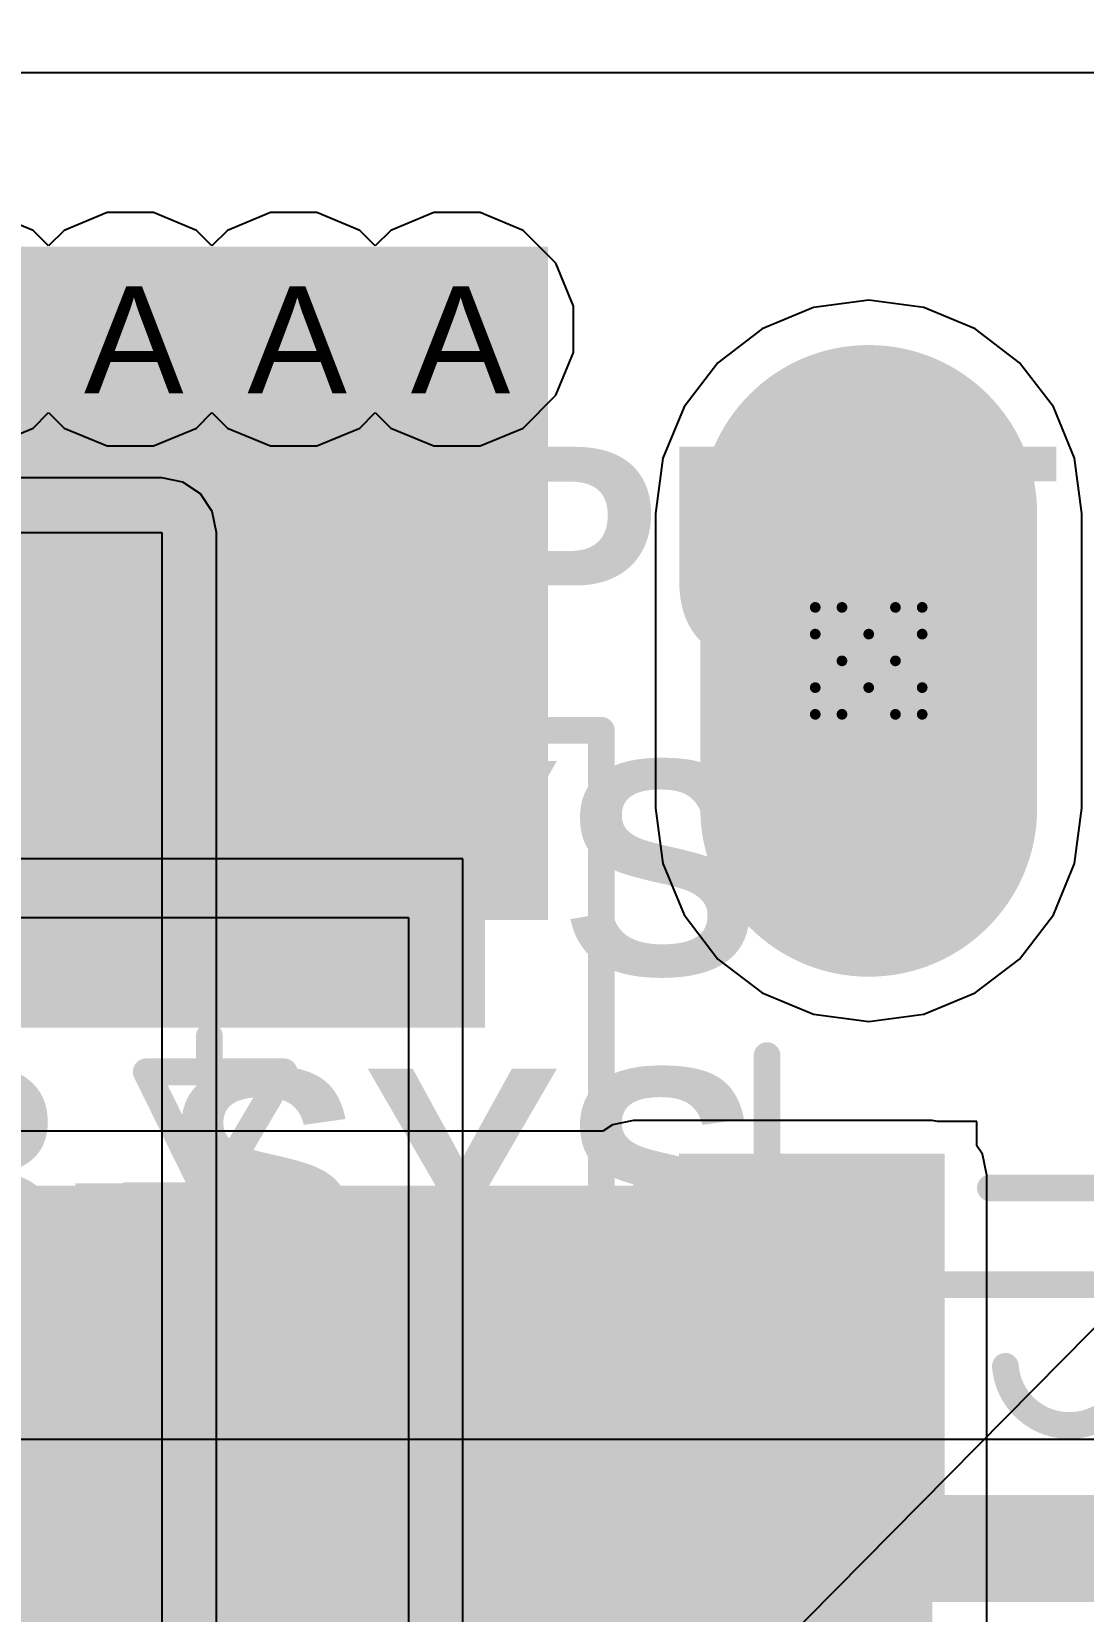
# Model space of a CAD drawing. Header units: inches. Extents: x 0 to 208, y 0 to 213.
# Drawn here: x 0.2834 to 0.4802, y 3.7452 to 4.0407 of the extents above; entities that cross this region are included whole.
import ezdxf

# ---------------------------------------------------------------- set-up
doc = ezdxf.new("R2010")
doc.units = ezdxf.units.IN
doc.header["$MEASUREMENT"] = 0
for name, color, linetype in [('Bottom Layer', 5, 'Continuous'), ('Bottom Overlay', 54, 'Continuous'), ('Bottom Paste', 16, 'Continuous'), ('Bottom Solder', 6, 'Continuous'), ('Drill Drawing', 1, 'Continuous'), ('L2_GND1', 16, 'Continuous'), ('L3_SIG1', 76, 'Continuous'), ('L4_PWR', 90, 'Continuous'), ('L5_GND2', 156, 'Continuous'), ('L6_SIG2', 130, 'Continuous'), ('L7_GND3', 216, 'Continuous'), ('Multi-Layer', 9, 'Continuous'), ('Pad Holes', 156, 'Continuous'), ('Top Layer', 1, 'Continuous'), ('Top Overlay', 2, 'Continuous'), ('Top Solder', 216, 'Continuous'), ('Via Holes', 16, 'Continuous')]:
    doc.layers.add(name, color=color, linetype=linetype)
doc.styles.add('Arial', font='', dxfattribs={"height": 0.2})
doc.styles.add('Arial_Bold', font='', dxfattribs={"height": 0.2})
doc.styles.get('Arial').set_extended_font_data('Arial')
doc.styles.get('Arial_Bold').set_extended_font_data('Arial', bold=True)

# ---------------------------------------------------------------- blocks, each defined once
blk = doc.blocks.new('P____PAK_SO_8_B_114')
at = {"layer": 'Bottom Solder'}
blk.add_line((-0.01659, 0.08618), (-209.70349, 207.36439), dxfattribs=at)
blk = doc.blocks.new('DC_053D_25A_526')
at = {"layer": 'Bottom Layer'}
h = blk.add_hatch(color=5, dxfattribs=at)
edge = h.paths.add_edge_path()
edge.add_arc((-0.18898, -0.08563), 0.02953, 0, 180)
edge.add_line((-0.21851, -0.08563), (-0.21851, -0.14075))
edge.add_arc((-0.18898, -0.14075), 0.02953, 180, 360)
edge.add_line((-0.15945, -0.14075), (-0.15945, -0.08563))
at = {"layer": 'Bottom Solder'}
h = blk.add_hatch(color=6, dxfattribs=at)
edge = h.paths.add_edge_path()
edge.add_arc((-0.18898, -0.08563), 0.0315, 0, 180)
edge.add_line((-0.22047, -0.08563), (-0.22047, -0.14075))
edge.add_arc((-0.18898, -0.14075), 0.0315, 180, 360)
edge.add_line((-0.15748, -0.14075), (-0.15748, -0.08563))
at = {"layer": 'L2_GND1'}
h = blk.add_hatch(color=16, dxfattribs=at)
edge = h.paths.add_edge_path()
edge.add_arc((-0.18898, -0.08563), 0.02953, 0, 180)
edge.add_line((-0.21851, -0.08563), (-0.21851, -0.14075))
edge.add_arc((-0.18898, -0.14075), 0.02953, 180, 360)
edge.add_line((-0.15945, -0.14075), (-0.15945, -0.08563))
at = {"layer": 'L3_SIG1'}
h = blk.add_hatch(color=76, dxfattribs=at)
edge = h.paths.add_edge_path()
edge.add_arc((-0.18898, -0.08563), 0.02953, 0, 180)
edge.add_line((-0.21851, -0.08563), (-0.21851, -0.14075))
edge.add_arc((-0.18898, -0.14075), 0.02953, 180, 360)
edge.add_line((-0.15945, -0.14075), (-0.15945, -0.08563))
at = {"layer": 'L4_PWR'}
h = blk.add_hatch(color=90, dxfattribs=at)
edge = h.paths.add_edge_path()
edge.add_arc((-0.18898, -0.08563), 0.02953, 0, 180)
edge.add_line((-0.21851, -0.08563), (-0.21851, -0.14075))
edge.add_arc((-0.18898, -0.14075), 0.02953, 180, 360)
edge.add_line((-0.15945, -0.14075), (-0.15945, -0.08563))
at = {"layer": 'L5_GND2'}
h = blk.add_hatch(color=156, dxfattribs=at)
edge = h.paths.add_edge_path()
edge.add_arc((-0.18898, -0.08563), 0.02953, 0, 180)
edge.add_line((-0.21851, -0.08563), (-0.21851, -0.14075))
edge.add_arc((-0.18898, -0.14075), 0.02953, 180, 360)
edge.add_line((-0.15945, -0.14075), (-0.15945, -0.08563))
at = {"layer": 'L6_SIG2'}
h = blk.add_hatch(color=130, dxfattribs=at)
edge = h.paths.add_edge_path()
edge.add_arc((-0.18898, -0.08563), 0.02953, 0, 180)
edge.add_line((-0.21851, -0.08563), (-0.21851, -0.14075))
edge.add_arc((-0.18898, -0.14075), 0.02953, 180, 360)
edge.add_line((-0.15945, -0.14075), (-0.15945, -0.08563))
at = {"layer": 'L7_GND3'}
h = blk.add_hatch(color=216, dxfattribs=at)
edge = h.paths.add_edge_path()
edge.add_arc((-0.18898, -0.08563), 0.02953, 0, 180)
edge.add_line((-0.21851, -0.08563), (-0.21851, -0.14075))
edge.add_arc((-0.18898, -0.14075), 0.02953, 180, 360)
edge.add_line((-0.15945, -0.14075), (-0.15945, -0.08563))
at = {"layer": 'Multi-Layer'}
h = blk.add_hatch(color=9, dxfattribs=at)
edge = h.paths.add_edge_path()
edge.add_arc((-0.18898, -0.08563), 0.02953, 0, 180)
edge.add_line((-0.21851, -0.08563), (-0.21851, -0.14075))
edge.add_arc((-0.18898, -0.14075), 0.02953, 180, 360)
edge.add_line((-0.15945, -0.14075), (-0.15945, -0.08563))
at = {"layer": 'Pad Holes'}
h = blk.add_hatch(color=7, dxfattribs=at)
edge = h.paths.add_edge_path()
edge.add_arc((-0.18898, -0.13642), 0.01614, 180, 360)
edge.add_line((-0.17284, -0.13642), (-0.17284, -0.08996))
edge.add_arc((-0.18898, -0.08996), 0.01614, 0, 180)
edge.add_line((-0.20512, -0.08996), (-0.20512, -0.13642))
at = {"layer": 'Top Layer'}
h = blk.add_hatch(color=1, dxfattribs=at)
edge = h.paths.add_edge_path()
edge.add_arc((-0.18898, -0.08563), 0.02953, 0, 180)
edge.add_line((-0.21851, -0.08563), (-0.21851, -0.14075))
edge.add_arc((-0.18898, -0.14075), 0.02953, 180, 360)
edge.add_line((-0.15945, -0.14075), (-0.15945, -0.08563))
at = {"layer": 'Top Solder'}
h = blk.add_hatch(color=216, dxfattribs=at)
edge = h.paths.add_edge_path()
edge.add_arc((-0.18898, -0.08563), 0.0315, 0, 180)
edge.add_line((-0.22047, -0.08563), (-0.22047, -0.14075))
edge.add_arc((-0.18898, -0.14075), 0.0315, 180, 360)
edge.add_line((-0.15748, -0.14075), (-0.15748, -0.08563))
at = {"layer": 'Top Overlay'}
for points in [[(-0.208, -0.22984, 0.005, 0.005, 0), (-0.208, -0.187, 0.005, 0.005, 0)], [(-0.208, -0.22984, 0.005, 0.005, 0), (0, -0.22984, 0.005, 0.005, 0)]]:
    blk.add_lwpolyline(points, format="xyseb", dxfattribs=at)
for points in [[(-0.20925, -0.187, 0.0025, 0.0025, 1), (-0.20675, -0.187, 0.0025, 0.0025, 1)], [(-0.20925, -0.22984, 0.0025, 0.0025, 1), (-0.20675, -0.22984, 0.0025, 0.0025, 1)], [(-0.20925, -0.22984, 0.0025, 0.0025, 1), (-0.20675, -0.22984, 0.0025, 0.0025, 1)]]:
    blk.add_lwpolyline(points, format="xyseb", close=True, dxfattribs=at)
blk = doc.blocks.new('F____1206__3216_M_______B_535')
at = {"layer": 'Bottom Layer'}
for points in [[(-0.08102, 0.03583), (-0.03929, 0.03583), (-0.03929, -0.03583), (-0.08102, -0.03583)], [(0.03929, 0.03583), (0.08102, 0.03583), (0.08102, -0.03583), (0.03929, -0.03583)]]:
    blk.add_hatch(color=5, dxfattribs=at).paths.add_polyline_path(points)
at = {"layer": 'Bottom Paste'}
for points in [[(-0.08102, 0.03583), (-0.03929, 0.03583), (-0.03929, -0.03583), (-0.08102, -0.03583)], [(0.03929, 0.03583), (0.08102, 0.03583), (0.08102, -0.03583), (0.03929, -0.03583)]]:
    blk.add_hatch(color=16, dxfattribs=at).paths.add_polyline_path(points)
at = {"layer": 'Bottom Solder'}
for points in [[(-0.08502, 0.03983), (-0.03529, 0.03983), (-0.03529, -0.03983), (-0.08502, -0.03983)], [(0.03529, 0.03983), (0.08502, 0.03983), (0.08502, -0.03983), (0.03529, -0.03983)]]:
    blk.add_hatch(color=6, dxfattribs=at).paths.add_polyline_path(points)
at = {"layer": 'Bottom Overlay'}
for points in [[(-0.02677, 0.03343, 0.005, 0.005, 0), (0.02677, 0.03343, 0.005, 0.005, 0)], [(0, 0.001, 0.005, 0.005, -1), (0.024, 0.001, 0.005, 0.005, 0)], [(0, 0.001, 0.005, 0.005, -0.962331), (-0.02396, 0.00008, 0.005, 0.005, 0)], [(-0.02677, -0.03343, 0.005, 0.005, 0), (0.02677, -0.03343, 0.005, 0.005, 0)]]:
    blk.add_lwpolyline(points, format="xyseb", dxfattribs=at)
for points in [[(-0.02802, 0.03343, 0.0025, 0.0025, 1), (-0.02552, 0.03343, 0.0025, 0.0025, 1)], [(0.02552, 0.03343, 0.0025, 0.0025, 1), (0.02802, 0.03343, 0.0025, 0.0025, 1)], [(-0.00125, 0.001, 0.0025, 0.0025, 1), (0.00125, 0.001, 0.0025, 0.0025, 1)], [(-0.00125, 0.001, 0.0025, 0.0025, 1), (0.00125, 0.001, 0.0025, 0.0025, 1)], [(0.02275, 0.001, 0.0025, 0.0025, 1), (0.02525, 0.001, 0.0025, 0.0025, 1)], [(-0.02521, 0.00008, 0.0025, 0.0025, 1), (-0.02271, 0.00008, 0.0025, 0.0025, 1)], [(-0.02802, -0.03343, 0.0025, 0.0025, 1), (-0.02552, -0.03343, 0.0025, 0.0025, 1)], [(0.02552, -0.03343, 0.0025, 0.0025, 1), (0.02802, -0.03343, 0.0025, 0.0025, 1)]]:
    blk.add_lwpolyline(points, format="xyseb", close=True, dxfattribs=at)
blk = doc.blocks.new('SMB_B__D___________B_561')
at = {"layer": 'Bottom Layer'}
for points in [[(-0.03543, 0.04724), (-0.03543, -0.04724), (-0.14567, -0.04724), (-0.14567, 0.04724)], [(0.14567, 0.04724), (0.14567, -0.04724), (0.03543, -0.04724), (0.03543, 0.04724)]]:
    blk.add_hatch(color=5, dxfattribs=at).paths.add_polyline_path(points)
at = {"layer": 'Bottom Paste'}
for points in [[(-0.03543, 0.04724), (-0.03543, -0.04724), (-0.14567, -0.04724), (-0.14567, 0.04724)], [(0.14567, 0.04724), (0.14567, -0.04724), (0.03543, -0.04724), (0.03543, 0.04724)]]:
    blk.add_hatch(color=16, dxfattribs=at).paths.add_polyline_path(points)
at = {"layer": 'Bottom Solder'}
for points in [[(-0.03143, 0.05124), (-0.03143, -0.05124), (-0.14967, -0.05124), (-0.14967, 0.05124)], [(0.14967, 0.05124), (0.14967, -0.05124), (0.03143, -0.05124), (0.03143, 0.05124)]]:
    blk.add_hatch(color=6, dxfattribs=at).paths.add_polyline_path(points)
at = {"layer": 'Bottom Overlay'}
for points in [[(-0.087, 0.055, 0.005, 0.005, 0), (-0.087, 0.073, 0.005, 0.005, 0)], [(0.094, 0.073, 0.005, 0.005, 0), (-0.087, 0.073, 0.005, 0.005, 0)], [(-0.02315, -0.01213, 0.005, 0.005, 0), (-0.02315, 0.01364, 0.005, 0.005, 0)], [(0.00065, -0.00039, 0.005, 0.005, 0), (-0.02315, 0.01364, 0.005, 0.005, 0)], [(0, -0.00075, 0.005, 0.005, 0), (0, 0.01425, 0.005, 0.005, 0)], [(0.00065, -0.00039, 0.005, 0.005, 0), (0.02134, 0.0111, 0.005, 0.005, 0)], [(0.02252, -0.01252, 0.005, 0.005, 0), (0.02252, 0.0111, 0.005, 0.005, 0)], [(0.02882, -0.00032, 0.005, 0.005, 0), (-0.02984, -0.00032, 0.005, 0.005, 0)], [(-0.02315, -0.01213, 0.005, 0.005, 0), (0, -0.00075, 0.005, 0.005, 0)], [(0, -0.01575, 0.005, 0.005, 0), (0, -0.00075, 0.005, 0.005, 0)], [(0.02252, -0.01252, 0.005, 0.005, 0), (0, -0.00075, 0.005, 0.005, 0)]]:
    blk.add_lwpolyline(points, format="xyseb", dxfattribs=at)
for points in [[(-0.08825, 0.073, 0.0025, 0.0025, 1), (-0.08575, 0.073, 0.0025, 0.0025, 1)], [(-0.08825, 0.073, 0.0025, 0.0025, 1), (-0.08575, 0.073, 0.0025, 0.0025, 1)], [(-0.08825, 0.055, 0.0025, 0.0025, 1), (-0.08575, 0.055, 0.0025, 0.0025, 1)], [(-0.0244, 0.01364, 0.0025, 0.0025, 1), (-0.0219, 0.01364, 0.0025, 0.0025, 1)], [(-0.0244, 0.01364, 0.0025, 0.0025, 1), (-0.0219, 0.01364, 0.0025, 0.0025, 1)], [(-0.00125, 0.01425, 0.0025, 0.0025, 1), (0.00125, 0.01425, 0.0025, 0.0025, 1)], [(0.02009, 0.0111, 0.0025, 0.0025, 1), (0.02259, 0.0111, 0.0025, 0.0025, 1)], [(0.02127, 0.0111, 0.0025, 0.0025, 1), (0.02377, 0.0111, 0.0025, 0.0025, 1)], [(-0.03109, -0.00032, 0.0025, 0.0025, 1), (-0.02859, -0.00032, 0.0025, 0.0025, 1)], [(-0.00125, -0.00075, 0.0025, 0.0025, 1), (0.00125, -0.00075, 0.0025, 0.0025, 1)], [(-0.00125, -0.00075, 0.0025, 0.0025, 1), (0.00125, -0.00075, 0.0025, 0.0025, 1)], [(-0.00125, -0.00075, 0.0025, 0.0025, 1), (0.00125, -0.00075, 0.0025, 0.0025, 1)], [(-0.00125, -0.00075, 0.0025, 0.0025, 1), (0.00125, -0.00075, 0.0025, 0.0025, 1)], [(-0.0006, -0.00039, 0.0025, 0.0025, 1), (0.0019, -0.00039, 0.0025, 0.0025, 1)], [(-0.0006, -0.00039, 0.0025, 0.0025, 1), (0.0019, -0.00039, 0.0025, 0.0025, 1)], [(0.02757, -0.00032, 0.0025, 0.0025, 1), (0.03007, -0.00032, 0.0025, 0.0025, 1)], [(-0.0244, -0.01213, 0.0025, 0.0025, 1), (-0.0219, -0.01213, 0.0025, 0.0025, 1)], [(-0.0244, -0.01213, 0.0025, 0.0025, 1), (-0.0219, -0.01213, 0.0025, 0.0025, 1)], [(0.02127, -0.01252, 0.0025, 0.0025, 1), (0.02377, -0.01252, 0.0025, 0.0025, 1)], [(0.02127, -0.01252, 0.0025, 0.0025, 1), (0.02377, -0.01252, 0.0025, 0.0025, 1)], [(-0.00125, -0.01575, 0.0025, 0.0025, 1), (0.00125, -0.01575, 0.0025, 0.0025, 1)]]:
    blk.add_lwpolyline(points, format="xyseb", close=True, dxfattribs=at)

msp = doc.modelspace()

# ---------------------------------------------------------------- hatches: boundary and pattern name
at = {"layer": 'Bottom Layer'}
for points in [[(0.255, 3.87455), (0.38, 3.87455), (0.38, 4.00043), (0.255, 4.00043)], [(0.396, 3.6262), (0.45188, 3.6262), (0.45188, 3.82683), (0.396, 3.82683)], [(0.07622, 3.666), (0.45023, 3.666), (0.45023, 3.82483), (0.07622, 3.82483)]]:
    msp.add_hatch(color=5, dxfattribs=at).paths.add_polyline_path(points)
h = msp.add_hatch(color=5, dxfattribs=at)
edge = h.paths.add_edge_path()
edge.add_arc((0.3019, 3.985), 0.01181, 0, 360)
h = msp.add_hatch(color=5, dxfattribs=at)
edge = h.paths.add_edge_path()
edge.add_arc((0.33245, 3.985), 0.01181, 0, 360)
h = msp.add_hatch(color=5, dxfattribs=at)
edge = h.paths.add_edge_path()
edge.add_arc((0.363, 3.985), 0.01181, 0, 360)
at = {"layer": 'L2_GND1'}
h = msp.add_hatch(color=16, dxfattribs=at)
edge = h.paths.add_edge_path()
edge.add_arc((0.3019, 3.985), 0.01181, 0, 360)
h = msp.add_hatch(color=16, dxfattribs=at)
edge = h.paths.add_edge_path()
edge.add_arc((0.33245, 3.985), 0.01181, 0, 360)
h = msp.add_hatch(color=16, dxfattribs=at)
edge = h.paths.add_edge_path()
edge.add_arc((0.363, 3.985), 0.01181, 0, 360)
at = {"layer": 'L3_SIG1'}
h = msp.add_hatch(color=76, dxfattribs=at)
edge = h.paths.add_edge_path()
edge.add_arc((0.3019, 3.985), 0.01181, 0, 360)
h = msp.add_hatch(color=76, dxfattribs=at)
edge = h.paths.add_edge_path()
edge.add_arc((0.33245, 3.985), 0.01181, 0, 360)
h = msp.add_hatch(color=76, dxfattribs=at)
edge = h.paths.add_edge_path()
edge.add_arc((0.363, 3.985), 0.01181, 0, 360)
at = {"layer": 'L4_PWR'}
h = msp.add_hatch(color=90, dxfattribs=at)
edge = h.paths.add_edge_path()
edge.add_arc((0.3019, 3.985), 0.01181, 0, 360)
h = msp.add_hatch(color=90, dxfattribs=at)
edge = h.paths.add_edge_path()
edge.add_arc((0.33245, 3.985), 0.01181, 0, 360)
h = msp.add_hatch(color=90, dxfattribs=at)
edge = h.paths.add_edge_path()
edge.add_arc((0.363, 3.985), 0.01181, 0, 360)
at = {"layer": 'L5_GND2'}
h = msp.add_hatch(color=156, dxfattribs=at)
edge = h.paths.add_edge_path()
edge.add_arc((0.3019, 3.985), 0.01181, 0, 360)
h = msp.add_hatch(color=156, dxfattribs=at)
edge = h.paths.add_edge_path()
edge.add_arc((0.33245, 3.985), 0.01181, 0, 360)
h = msp.add_hatch(color=156, dxfattribs=at)
edge = h.paths.add_edge_path()
edge.add_arc((0.363, 3.985), 0.01181, 0, 360)
at = {"layer": 'L6_SIG2'}
h = msp.add_hatch(color=130, dxfattribs=at)
edge = h.paths.add_edge_path()
edge.add_arc((0.3019, 3.985), 0.01181, 0, 360)
h = msp.add_hatch(color=130, dxfattribs=at)
edge = h.paths.add_edge_path()
edge.add_arc((0.33245, 3.985), 0.01181, 0, 360)
h = msp.add_hatch(color=130, dxfattribs=at)
edge = h.paths.add_edge_path()
edge.add_arc((0.363, 3.985), 0.01181, 0, 360)
at = {"layer": 'L7_GND3'}
h = msp.add_hatch(color=216, dxfattribs=at)
edge = h.paths.add_edge_path()
edge.add_arc((0.3019, 3.985), 0.01181, 0, 360)
h = msp.add_hatch(color=216, dxfattribs=at)
edge = h.paths.add_edge_path()
edge.add_arc((0.33245, 3.985), 0.01181, 0, 360)
h = msp.add_hatch(color=216, dxfattribs=at)
edge = h.paths.add_edge_path()
edge.add_arc((0.363, 3.985), 0.01181, 0, 360)
at = {"layer": 'Top Layer'}
h = msp.add_hatch(color=1, dxfattribs=at)
edge = h.paths.add_edge_path()
edge.add_arc((0.3019, 3.985), 0.01181, 0, 360)
h = msp.add_hatch(color=1, dxfattribs=at)
edge = h.paths.add_edge_path()
edge.add_arc((0.33245, 3.985), 0.01181, 0, 360)
h = msp.add_hatch(color=1, dxfattribs=at)
edge = h.paths.add_edge_path()
edge.add_arc((0.363, 3.985), 0.01181, 0, 360)
at = {"layer": 'Via Holes'}
h = msp.add_hatch(color=7, dxfattribs=at)
edge = h.paths.add_edge_path()
edge.add_arc((0.3019, 3.985), 0.00591, 0, 360)
h = msp.add_hatch(color=7, dxfattribs=at)
edge = h.paths.add_edge_path()
edge.add_arc((0.33245, 3.985), 0.00591, 0, 360)
h = msp.add_hatch(color=7, dxfattribs=at)
edge = h.paths.add_edge_path()
edge.add_arc((0.363, 3.985), 0.00591, 0, 360)

# ---------------------------------------------------------------- linework, layer by layer
at = {"layer": 'Bottom Layer'}
for p, q in [((0.42968, 3.98906), (0.42007, 3.98508)), ((0.44, 3.99042), (0.42968, 3.98906)), ((0.45032, 3.98906), (0.44, 3.99042)), ((0.45993, 3.98508), (0.45032, 3.98906)), ((0.42007, 3.98508), (0.41181, 3.97874)), ((0.46819, 3.97874), (0.45993, 3.98508)), ((0.41181, 3.97874), (0.40547, 3.97049)), ((0.47453, 3.97049), (0.46819, 3.97874)), ((0.40547, 3.97049), (0.40149, 3.96087)), ((0.47851, 3.96087), (0.47453, 3.97049)), ((0.40149, 3.96087), (0.40013, 3.95055)), ((0.47987, 3.95055), (0.47851, 3.96087)), ((0.40013, 3.95055), (0.40013, 3.89543)), ((0.47987, 3.89543), (0.47987, 3.95055)), ((0.40013, 3.89543), (0.40149, 3.88511)), ((0.47851, 3.88511), (0.47987, 3.89543)), ((0.40149, 3.88511), (0.40547, 3.8755)), ((0.47453, 3.8755), (0.47851, 3.88511)), ((0.40547, 3.8755), (0.41181, 3.86724)), ((0.46819, 3.86724), (0.47453, 3.8755)), ((0.41181, 3.86724), (0.42007, 3.86091)), ((0.45993, 3.86091), (0.46819, 3.86724)), ((0.42007, 3.86091), (0.42968, 3.85692)), ((0.45032, 3.85692), (0.45993, 3.86091)), ((0.42968, 3.85692), (0.44, 3.85556)), ((0.44, 3.85556), (0.45032, 3.85692)), ((0.39027, 3.83502), (0.27594, 3.83502)), ((0.3921, 3.83625), (0.39027, 3.83502)), ((0.396, 3.83702), (0.3921, 3.83625)), ((0.45188, 3.83702), (0.396, 3.83702)), ((0.45287, 3.83683), (0.45188, 3.83702)), ((0.46023, 3.83683), (0.45287, 3.83683)), ((0.46023, 3.83233), (0.46023, 3.83683)), ((0.4613, 3.83073), (0.46023, 3.83233)), ((0.46208, 3.82683), (0.4613, 3.83073)), ((0.46208, 3.65879), (0.46208, 3.82683))]:
    msp.add_line(p, q, dxfattribs=at)
at = {"layer": 'Drill Drawing'}
for points in [[(0.43, 3.92799, 0.002, 0.002, 0), (0.43, 3.93299, 0.002, 0.002, 0)], [(0.43, 3.93299, 0.002, 0.002, 0), (0.435, 3.93299, 0.002, 0.002, 0)], [(0.435, 3.93299, 0.002, 0.002, 0), (0.44, 3.92799, 0.002, 0.002, 0)], [(0.44, 3.92799, 0.002, 0.002, 0), (0.445, 3.93299, 0.002, 0.002, 0)], [(0.445, 3.93299, 0.002, 0.002, 0), (0.45, 3.93299, 0.002, 0.002, 0)], [(0.45, 3.92799, 0.002, 0.002, 0), (0.45, 3.93299, 0.002, 0.002, 0)], [(0.43, 3.92799, 0.002, 0.002, 0), (0.435, 3.92299, 0.002, 0.002, 0)], [(0.445, 3.92299, 0.002, 0.002, 0), (0.45, 3.92799, 0.002, 0.002, 0)], [(0.43, 3.91799, 0.002, 0.002, 0), (0.435, 3.92299, 0.002, 0.002, 0)], [(0.445, 3.92299, 0.002, 0.002, 0), (0.45, 3.91799, 0.002, 0.002, 0)], [(0.43, 3.91299, 0.002, 0.002, 0), (0.43, 3.91799, 0.002, 0.002, 0)], [(0.435, 3.91299, 0.002, 0.002, 0), (0.44, 3.91799, 0.002, 0.002, 0)], [(0.44, 3.91799, 0.002, 0.002, 0), (0.445, 3.91299, 0.002, 0.002, 0)], [(0.45, 3.91299, 0.002, 0.002, 0), (0.45, 3.91799, 0.002, 0.002, 0)], [(0.43, 3.91299, 0.002, 0.002, 0), (0.435, 3.91299, 0.002, 0.002, 0)], [(0.445, 3.91299, 0.002, 0.002, 0), (0.45, 3.91299, 0.002, 0.002, 0)]]:
    msp.add_lwpolyline(points, format="xyseb", dxfattribs=at)
for points in [[(0.4295, 3.93299, 0.001, 0.001, 1), (0.4305, 3.93299, 0.001, 0.001, 1)], [(0.4295, 3.93299, 0.001, 0.001, 1), (0.4305, 3.93299, 0.001, 0.001, 1)], [(0.4345, 3.93299, 0.001, 0.001, 1), (0.4355, 3.93299, 0.001, 0.001, 1)], [(0.4345, 3.93299, 0.001, 0.001, 1), (0.4355, 3.93299, 0.001, 0.001, 1)], [(0.4445, 3.93299, 0.001, 0.001, 1), (0.4455, 3.93299, 0.001, 0.001, 1)], [(0.4445, 3.93299, 0.001, 0.001, 1), (0.4455, 3.93299, 0.001, 0.001, 1)], [(0.4495, 3.93299, 0.001, 0.001, 1), (0.4505, 3.93299, 0.001, 0.001, 1)], [(0.4495, 3.93299, 0.001, 0.001, 1), (0.4505, 3.93299, 0.001, 0.001, 1)], [(0.4295, 3.92799, 0.001, 0.001, 1), (0.4305, 3.92799, 0.001, 0.001, 1)], [(0.4295, 3.92799, 0.001, 0.001, 1), (0.4305, 3.92799, 0.001, 0.001, 1)], [(0.4395, 3.92799, 0.001, 0.001, 1), (0.4405, 3.92799, 0.001, 0.001, 1)], [(0.4395, 3.92799, 0.001, 0.001, 1), (0.4405, 3.92799, 0.001, 0.001, 1)], [(0.4495, 3.92799, 0.001, 0.001, 1), (0.4505, 3.92799, 0.001, 0.001, 1)], [(0.4495, 3.92799, 0.001, 0.001, 1), (0.4505, 3.92799, 0.001, 0.001, 1)], [(0.4345, 3.92299, 0.001, 0.001, 1), (0.4355, 3.92299, 0.001, 0.001, 1)], [(0.4345, 3.92299, 0.001, 0.001, 1), (0.4355, 3.92299, 0.001, 0.001, 1)], [(0.4445, 3.92299, 0.001, 0.001, 1), (0.4455, 3.92299, 0.001, 0.001, 1)], [(0.4445, 3.92299, 0.001, 0.001, 1), (0.4455, 3.92299, 0.001, 0.001, 1)], [(0.4295, 3.91799, 0.001, 0.001, 1), (0.4305, 3.91799, 0.001, 0.001, 1)], [(0.4295, 3.91799, 0.001, 0.001, 1), (0.4305, 3.91799, 0.001, 0.001, 1)], [(0.4395, 3.91799, 0.001, 0.001, 1), (0.4405, 3.91799, 0.001, 0.001, 1)], [(0.4395, 3.91799, 0.001, 0.001, 1), (0.4405, 3.91799, 0.001, 0.001, 1)], [(0.4495, 3.91799, 0.001, 0.001, 1), (0.4505, 3.91799, 0.001, 0.001, 1)], [(0.4495, 3.91799, 0.001, 0.001, 1), (0.4505, 3.91799, 0.001, 0.001, 1)], [(0.4295, 3.91299, 0.001, 0.001, 1), (0.4305, 3.91299, 0.001, 0.001, 1)], [(0.4295, 3.91299, 0.001, 0.001, 1), (0.4305, 3.91299, 0.001, 0.001, 1)], [(0.4345, 3.91299, 0.001, 0.001, 1), (0.4355, 3.91299, 0.001, 0.001, 1)], [(0.4345, 3.91299, 0.001, 0.001, 1), (0.4355, 3.91299, 0.001, 0.001, 1)], [(0.4445, 3.91299, 0.001, 0.001, 1), (0.4455, 3.91299, 0.001, 0.001, 1)], [(0.4445, 3.91299, 0.001, 0.001, 1), (0.4455, 3.91299, 0.001, 0.001, 1)], [(0.4495, 3.91299, 0.001, 0.001, 1), (0.4505, 3.91299, 0.001, 0.001, 1)], [(0.4495, 3.91299, 0.001, 0.001, 1), (0.4505, 3.91299, 0.001, 0.001, 1)]]:
    msp.add_lwpolyline(points, format="xyseb", close=True, dxfattribs=at)
at = {"layer": 'L2_GND1'}
for p, q in [((0.2837, 4.00349), (0.27568, 4.00681)), ((0.29756, 4.00681), (0.28954, 4.00349)), ((0.30624, 4.00681), (0.29756, 4.00681)), ((0.31425, 4.00349), (0.30624, 4.00681)), ((0.32811, 4.00681), (0.32009, 4.00349)), ((0.33679, 4.00681), (0.32811, 4.00681)), ((0.3448, 4.00349), (0.33679, 4.00681)), ((0.35866, 4.00681), (0.35064, 4.00349)), ((0.36734, 4.00681), (0.35866, 4.00681)), ((0.37535, 4.00349), (0.36734, 4.00681)), ((0.28662, 4.00057), (0.2837, 4.00349)), ((0.28954, 4.00349), (0.28662, 4.00057)), ((0.31717, 4.00057), (0.31425, 4.00349)), ((0.32009, 4.00349), (0.31717, 4.00057)), ((0.34772, 4.00057), (0.3448, 4.00349)), ((0.35064, 4.00349), (0.34772, 4.00057)), ((0.38149, 3.99736), (0.37535, 4.00349)), ((0.38481, 3.98934), (0.38149, 3.99736)), ((0.38481, 3.98066), (0.38481, 3.98934)), ((0.42968, 3.98906), (0.42007, 3.98508)), ((0.44, 3.99042), (0.42968, 3.98906)), ((0.45032, 3.98906), (0.44, 3.99042)), ((0.45993, 3.98508), (0.45032, 3.98906)), ((0.42007, 3.98508), (0.41181, 3.97874)), ((0.46819, 3.97874), (0.45993, 3.98508)), ((0.38149, 3.97265), (0.38481, 3.98066)), ((0.41181, 3.97874), (0.40547, 3.97049)), ((0.47453, 3.97049), (0.46819, 3.97874)), ((0.37535, 3.96651), (0.38149, 3.97265)), ((0.40547, 3.97049), (0.40149, 3.96087)), ((0.47851, 3.96087), (0.47453, 3.97049)), ((0.2837, 3.96651), (0.28662, 3.96943)), ((0.28662, 3.96943), (0.28954, 3.96651)), ((0.31425, 3.96651), (0.31717, 3.96943)), ((0.31717, 3.96943), (0.32009, 3.96651)), ((0.3448, 3.96651), (0.34772, 3.96943)), ((0.34772, 3.96943), (0.35064, 3.96651)), ((0.27568, 3.96319), (0.2837, 3.96651)), ((0.28954, 3.96651), (0.29756, 3.96319)), ((0.30624, 3.96319), (0.31425, 3.96651)), ((0.32009, 3.96651), (0.32811, 3.96319)), ((0.33679, 3.96319), (0.3448, 3.96651)), ((0.35064, 3.96651), (0.35866, 3.96319)), ((0.36734, 3.96319), (0.37535, 3.96651)), ((0.29756, 3.96319), (0.30624, 3.96319)), ((0.32811, 3.96319), (0.33679, 3.96319)), ((0.35866, 3.96319), (0.36734, 3.96319)), ((0.40149, 3.96087), (0.40013, 3.95055)), ((0.47987, 3.95055), (0.47851, 3.96087)), ((0.40013, 3.95055), (0.40013, 3.89543)), ((0.47987, 3.89543), (0.47987, 3.95055)), ((0.40013, 3.89543), (0.40149, 3.88511)), ((0.47851, 3.88511), (0.47987, 3.89543)), ((0.40149, 3.88511), (0.40547, 3.8755)), ((0.47453, 3.8755), (0.47851, 3.88511)), ((0.40547, 3.8755), (0.41181, 3.86724)), ((0.46819, 3.86724), (0.47453, 3.8755)), ((0.41181, 3.86724), (0.42007, 3.86091)), ((0.45993, 3.86091), (0.46819, 3.86724)), ((0.42007, 3.86091), (0.42968, 3.85692)), ((0.45032, 3.85692), (0.45993, 3.86091)), ((0.42968, 3.85692), (0.44, 3.85556)), ((0.44, 3.85556), (0.45032, 3.85692))]:
    msp.add_line(p, q, dxfattribs=at)
at = {"layer": 'L3_SIG1'}
for p, q in [((0.42968, 3.98906), (0.42007, 3.98508)), ((0.44, 3.99042), (0.42968, 3.98906)), ((0.45032, 3.98906), (0.44, 3.99042)), ((0.45993, 3.98508), (0.45032, 3.98906)), ((0.42007, 3.98508), (0.41181, 3.97874)), ((0.46819, 3.97874), (0.45993, 3.98508)), ((0.41181, 3.97874), (0.40547, 3.97049)), ((0.47453, 3.97049), (0.46819, 3.97874)), ((0.40547, 3.97049), (0.40149, 3.96087)), ((0.47851, 3.96087), (0.47453, 3.97049)), ((0.40149, 3.96087), (0.40013, 3.95055)), ((0.47987, 3.95055), (0.47851, 3.96087)), ((0.30781, 3.9572), (0.21821, 3.9572)), ((0.31171, 3.95642), (0.30781, 3.9572)), ((0.31502, 3.95421), (0.31171, 3.95642)), ((0.31723, 3.9509), (0.31502, 3.95421)), ((0.318, 3.947), (0.31723, 3.9509)), ((0.40013, 3.95055), (0.40013, 3.89543)), ((0.47987, 3.89543), (0.47987, 3.95055)), ((0.21821, 3.947), (0.30781, 3.947)), ((0.30781, 3.947), (0.30781, 3.26544)), ((0.318, 3.26544), (0.318, 3.947)), ((0.40013, 3.89543), (0.40149, 3.88511)), ((0.47851, 3.88511), (0.47987, 3.89543)), ((0.40149, 3.88511), (0.40547, 3.8755)), ((0.47453, 3.8755), (0.47851, 3.88511)), ((0.40547, 3.8755), (0.41181, 3.86724)), ((0.46819, 3.86724), (0.47453, 3.8755)), ((0.41181, 3.86724), (0.42007, 3.86091)), ((0.45993, 3.86091), (0.46819, 3.86724)), ((0.42007, 3.86091), (0.42968, 3.85692)), ((0.45032, 3.85692), (0.45993, 3.86091)), ((0.42968, 3.85692), (0.44, 3.85556)), ((0.44, 3.85556), (0.45032, 3.85692))]:
    msp.add_line(p, q, dxfattribs=at)
at = {"layer": 'L4_PWR'}
for p, q in [((0.012, 4.033), (1.26876, 4.033)), ((0.2837, 4.00349), (0.27568, 4.00681)), ((0.29756, 4.00681), (0.28954, 4.00349)), ((0.30624, 4.00681), (0.29756, 4.00681)), ((0.31425, 4.00349), (0.30624, 4.00681)), ((0.32811, 4.00681), (0.32009, 4.00349)), ((0.33679, 4.00681), (0.32811, 4.00681)), ((0.3448, 4.00349), (0.33679, 4.00681)), ((0.35866, 4.00681), (0.35064, 4.00349)), ((0.36734, 4.00681), (0.35866, 4.00681)), ((0.37535, 4.00349), (0.36734, 4.00681)), ((0.28662, 4.00057), (0.2837, 4.00349)), ((0.28954, 4.00349), (0.28662, 4.00057)), ((0.31717, 4.00057), (0.31425, 4.00349)), ((0.32009, 4.00349), (0.31717, 4.00057)), ((0.34772, 4.00057), (0.3448, 4.00349)), ((0.35064, 4.00349), (0.34772, 4.00057)), ((0.38149, 3.99736), (0.37535, 4.00349)), ((0.38481, 3.98934), (0.38149, 3.99736)), ((0.38481, 3.98066), (0.38481, 3.98934)), ((0.42968, 3.98906), (0.42007, 3.98508)), ((0.44, 3.99042), (0.42968, 3.98906)), ((0.45032, 3.98906), (0.44, 3.99042)), ((0.45993, 3.98508), (0.45032, 3.98906)), ((0.42007, 3.98508), (0.41181, 3.97874)), ((0.46819, 3.97874), (0.45993, 3.98508)), ((0.38149, 3.97265), (0.38481, 3.98066)), ((0.41181, 3.97874), (0.40547, 3.97049)), ((0.47453, 3.97049), (0.46819, 3.97874)), ((0.37535, 3.96651), (0.38149, 3.97265)), ((0.40547, 3.97049), (0.40149, 3.96087)), ((0.47851, 3.96087), (0.47453, 3.97049)), ((0.2837, 3.96651), (0.28662, 3.96943)), ((0.28662, 3.96943), (0.28954, 3.96651)), ((0.31425, 3.96651), (0.31717, 3.96943)), ((0.31717, 3.96943), (0.32009, 3.96651)), ((0.3448, 3.96651), (0.34772, 3.96943)), ((0.34772, 3.96943), (0.35064, 3.96651)), ((0.27568, 3.96319), (0.2837, 3.96651)), ((0.28954, 3.96651), (0.29756, 3.96319)), ((0.30624, 3.96319), (0.31425, 3.96651)), ((0.32009, 3.96651), (0.32811, 3.96319)), ((0.33679, 3.96319), (0.3448, 3.96651)), ((0.35064, 3.96651), (0.35866, 3.96319)), ((0.36734, 3.96319), (0.37535, 3.96651)), ((0.29756, 3.96319), (0.30624, 3.96319)), ((0.32811, 3.96319), (0.33679, 3.96319)), ((0.35866, 3.96319), (0.36734, 3.96319)), ((0.40149, 3.96087), (0.40013, 3.95055)), ((0.47987, 3.95055), (0.47851, 3.96087)), ((0.40013, 3.95055), (0.40013, 3.89543)), ((0.47987, 3.89543), (0.47987, 3.95055)), ((0.40013, 3.89543), (0.40149, 3.88511)), ((0.47851, 3.88511), (0.47987, 3.89543)), ((0.36411, 3.886), (0.2494, 3.886)), ((0.36411, 3.65593), (0.36411, 3.886)), ((0.40149, 3.88511), (0.40547, 3.8755)), ((0.47453, 3.8755), (0.47851, 3.88511)), ((0.24664, 3.875), (0.35391, 3.875)), ((0.35391, 3.875), (0.35391, 3.66572)), ((0.40547, 3.8755), (0.41181, 3.86724)), ((0.46819, 3.86724), (0.47453, 3.8755)), ((0.41181, 3.86724), (0.42007, 3.86091)), ((0.45993, 3.86091), (0.46819, 3.86724)), ((0.42007, 3.86091), (0.42968, 3.85692)), ((0.45032, 3.85692), (0.45993, 3.86091)), ((0.42968, 3.85692), (0.44, 3.85556)), ((0.44, 3.85556), (0.45032, 3.85692))]:
    msp.add_line(p, q, dxfattribs=at)
at = {"layer": 'L5_GND2'}
for p, q in [((0.42968, 3.98906), (0.42007, 3.98508)), ((0.44, 3.99042), (0.42968, 3.98906)), ((0.45032, 3.98906), (0.44, 3.99042)), ((0.45993, 3.98508), (0.45032, 3.98906)), ((0.42007, 3.98508), (0.41181, 3.97874)), ((0.46819, 3.97874), (0.45993, 3.98508)), ((0.41181, 3.97874), (0.40547, 3.97049)), ((0.47453, 3.97049), (0.46819, 3.97874)), ((0.40547, 3.97049), (0.40149, 3.96087)), ((0.47851, 3.96087), (0.47453, 3.97049)), ((0.40149, 3.96087), (0.40013, 3.95055)), ((0.47987, 3.95055), (0.47851, 3.96087)), ((0.40013, 3.95055), (0.40013, 3.89543)), ((0.47987, 3.89543), (0.47987, 3.95055)), ((0.40013, 3.89543), (0.40149, 3.88511)), ((0.47851, 3.88511), (0.47987, 3.89543)), ((0.40149, 3.88511), (0.40547, 3.8755)), ((0.47453, 3.8755), (0.47851, 3.88511)), ((0.40547, 3.8755), (0.41181, 3.86724)), ((0.46819, 3.86724), (0.47453, 3.8755)), ((0.41181, 3.86724), (0.42007, 3.86091)), ((0.45993, 3.86091), (0.46819, 3.86724)), ((0.42007, 3.86091), (0.42968, 3.85692)), ((0.45032, 3.85692), (0.45993, 3.86091)), ((0.42968, 3.85692), (0.44, 3.85556)), ((0.44, 3.85556), (0.45032, 3.85692))]:
    msp.add_line(p, q, dxfattribs=at)
at = {"layer": 'L6_SIG2'}
for p, q in [((0.42968, 3.98906), (0.42007, 3.98508)), ((0.44, 3.99042), (0.42968, 3.98906)), ((0.45032, 3.98906), (0.44, 3.99042)), ((0.45993, 3.98508), (0.45032, 3.98906)), ((0.42007, 3.98508), (0.41181, 3.97874)), ((0.46819, 3.97874), (0.45993, 3.98508)), ((0.41181, 3.97874), (0.40547, 3.97049)), ((0.47453, 3.97049), (0.46819, 3.97874)), ((0.40547, 3.97049), (0.40149, 3.96087)), ((0.47851, 3.96087), (0.47453, 3.97049)), ((0.40149, 3.96087), (0.40013, 3.95055)), ((0.47987, 3.95055), (0.47851, 3.96087)), ((0.40013, 3.95055), (0.40013, 3.89543)), ((0.47987, 3.89543), (0.47987, 3.95055)), ((0.40013, 3.89543), (0.40149, 3.88511)), ((0.47851, 3.88511), (0.47987, 3.89543)), ((0.40149, 3.88511), (0.40547, 3.8755)), ((0.47453, 3.8755), (0.47851, 3.88511)), ((0.40547, 3.8755), (0.41181, 3.86724)), ((0.46819, 3.86724), (0.47453, 3.8755)), ((0.41181, 3.86724), (0.42007, 3.86091)), ((0.45993, 3.86091), (0.46819, 3.86724)), ((0.42007, 3.86091), (0.42968, 3.85692)), ((0.45032, 3.85692), (0.45993, 3.86091)), ((0.42968, 3.85692), (0.44, 3.85556)), ((0.44, 3.85556), (0.45032, 3.85692)), ((1.124, 3.77739), (0.155, 3.77739))]:
    msp.add_line(p, q, dxfattribs=at)
msp.add_lwpolyline([(0.155, 3.757, 0.02, 0.02, 0), (1.124, 3.757, 0.02, 0.02, 0)], format="xyseb", dxfattribs=at)
at = {"layer": 'L7_GND3'}
for p, q in [((0.42968, 3.98906), (0.42007, 3.98508)), ((0.44, 3.99042), (0.42968, 3.98906)), ((0.45032, 3.98906), (0.44, 3.99042)), ((0.45993, 3.98508), (0.45032, 3.98906)), ((0.42007, 3.98508), (0.41181, 3.97874)), ((0.46819, 3.97874), (0.45993, 3.98508)), ((0.41181, 3.97874), (0.40547, 3.97049)), ((0.47453, 3.97049), (0.46819, 3.97874)), ((0.40547, 3.97049), (0.40149, 3.96087)), ((0.47851, 3.96087), (0.47453, 3.97049)), ((0.40149, 3.96087), (0.40013, 3.95055)), ((0.47987, 3.95055), (0.47851, 3.96087)), ((0.40013, 3.95055), (0.40013, 3.89543)), ((0.47987, 3.89543), (0.47987, 3.95055)), ((0.40013, 3.89543), (0.40149, 3.88511)), ((0.47851, 3.88511), (0.47987, 3.89543)), ((0.40149, 3.88511), (0.40547, 3.8755)), ((0.47453, 3.8755), (0.47851, 3.88511)), ((0.40547, 3.8755), (0.41181, 3.86724)), ((0.46819, 3.86724), (0.47453, 3.8755)), ((0.41181, 3.86724), (0.42007, 3.86091)), ((0.45993, 3.86091), (0.46819, 3.86724)), ((0.42007, 3.86091), (0.42968, 3.85692)), ((0.45032, 3.85692), (0.45993, 3.86091)), ((0.42968, 3.85692), (0.44, 3.85556)), ((0.44, 3.85556), (0.45032, 3.85692))]:
    msp.add_line(p, q, dxfattribs=at)
at = {"layer": 'Top Layer'}
for p, q in [((0.42968, 3.98906), (0.42007, 3.98508)), ((0.44, 3.99042), (0.42968, 3.98906)), ((0.45032, 3.98906), (0.44, 3.99042)), ((0.45993, 3.98508), (0.45032, 3.98906)), ((0.42007, 3.98508), (0.41181, 3.97874)), ((0.46819, 3.97874), (0.45993, 3.98508)), ((0.41181, 3.97874), (0.40547, 3.97049)), ((0.47453, 3.97049), (0.46819, 3.97874)), ((0.40547, 3.97049), (0.40149, 3.96087)), ((0.47851, 3.96087), (0.47453, 3.97049)), ((0.40149, 3.96087), (0.40013, 3.95055)), ((0.47987, 3.95055), (0.47851, 3.96087)), ((0.40013, 3.95055), (0.40013, 3.89543)), ((0.47987, 3.89543), (0.47987, 3.95055)), ((0.40013, 3.89543), (0.40149, 3.88511)), ((0.47851, 3.88511), (0.47987, 3.89543)), ((0.40149, 3.88511), (0.40547, 3.8755)), ((0.47453, 3.8755), (0.47851, 3.88511)), ((0.40547, 3.8755), (0.41181, 3.86724)), ((0.46819, 3.86724), (0.47453, 3.8755)), ((0.41181, 3.86724), (0.42007, 3.86091)), ((0.45993, 3.86091), (0.46819, 3.86724)), ((0.42007, 3.86091), (0.42968, 3.85692)), ((0.45032, 3.85692), (0.45993, 3.86091)), ((0.42968, 3.85692), (0.44, 3.85556)), ((0.44, 3.85556), (0.45032, 3.85692))]:
    msp.add_line(p, q, dxfattribs=at)

# ---------------------------------------------------------------- block references
at = {"rotation": 270}
for name, p in [('P____PAK_SO_8_B_114', (0.165, 3.548)), ('SMB_B__D___________B_561', (0.317, 3.823))]:
    msp.add_blockref(name, p, dxfattribs=at)
for name, p in [('DC_053D_25A_526', (0.62898, 4.03618)), ('F____1206__3216_M_______B_535', (0.48952, 3.791))]:
    msp.add_blockref(name, p)

# ---------------------------------------------------------------- texts
at = {"layer": 'Drill Drawing', "style": 'Arial'}
for p in [(0.29323, 3.973), (0.32379, 3.973), (0.35434, 3.973)]:
    msp.add_text('A', height=0.02, dxfattribs=at).set_placement(p)
at = {"layer": 'Top Overlay', "style": 'Arial_Bold'}
for s, p in [('12V-INPUT', (0.19004, 3.92302)), ('5V0-SYS', (0.19004, 3.86428)), ('3V3-SYS', (0.19004, 3.80675)), ('3V8-GSM', (0.19004, 3.7479))]:
    msp.add_text(s, height=0.04, dxfattribs=at).set_placement(p)

doc.saveas('drawing.dxf')
